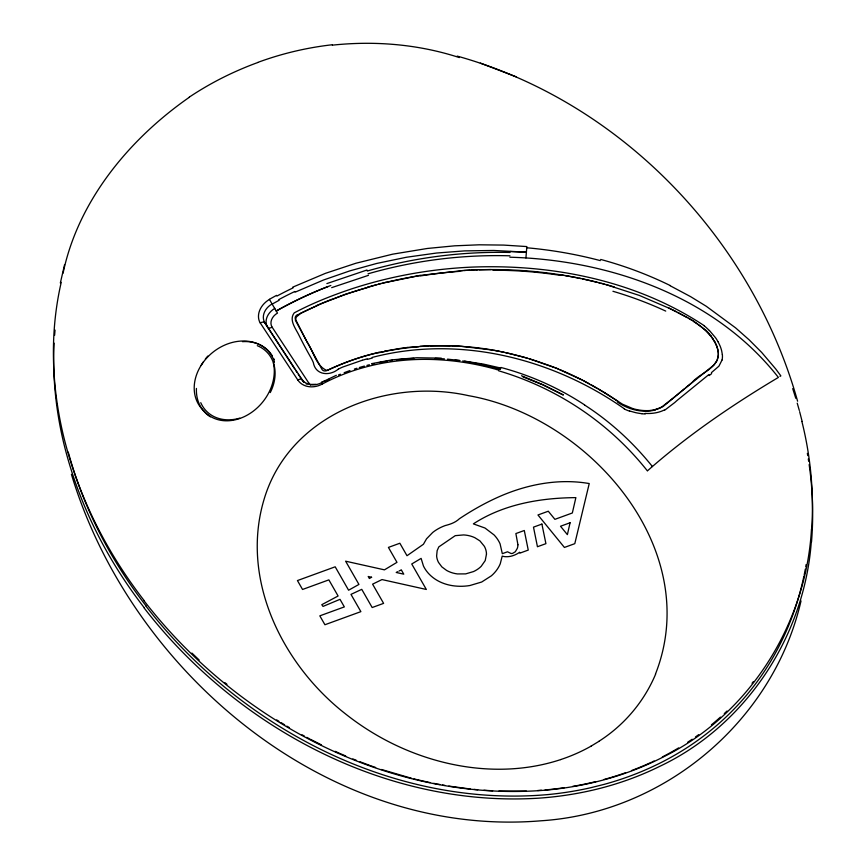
<?xml version="1.0" encoding="UTF-8"?>
<svg xmlns="http://www.w3.org/2000/svg" width="866" height="866" viewBox="0 0 866 866"><rect width="100%" height="100%" fill="white"/><g stroke="black" fill="none" stroke-linecap="round" stroke-linejoin="round"><path stroke-width="1.3" d="M54.103 343.12C52.361 376.742 55.944 410.549 63.759 443.262A643.958 505.354 -2.1 0 0 144.406 607.954M54.612 335.304L55.045 330.098M811.485 528.931C806.257 623.152 750.183 713.259 665.402 755.888A262.928 206.314 -2.1 0 1 590.666 783.124A273.266 214.432 -2.1 0 1 547.767 789.965C391.995 803.713 237.825 722.352 143.929 600.647M811.28 542.062C804.33 636.64 745.658 725.762 659.524 766.453A262.928 206.368 -2.1 0 1 590.937 790.561A274.186 215.201 -2.1 0 1 538.003 798.214C385.467 807.502 236.158 727.18 144.2 608.051M63.077 273.191C78.2 200.533 129.619 138.787 189.394 97.23M805.737 566.819L806.138 564.556M804.222 574.732L805.337 569.081M803.929 576.052C795.172 617.739 776.921 657.532 750.183 690.765A310.948 244.017 -2.1 0 1 723.565 719.321A286.7 224.987 -2.1 0 1 698.884 739.532A270.268 212.105 -2.1 0 1 658.463 763.877L652.239 766.843A260.818 204.679 -2.1 0 1 628.77 776.542A260.72 204.614 -2.1 0 1 604.23 784.347L590.385 787.8A271.285 212.895 -2.1 0 1 547.799 794.587C392.72 808.249 239.308 727.104 145.834 605.973M61.226 282.348C49.578 332.739 51.451 385.716 63.489 435.858A643.958 505.376 -2.1 0 0 144.135 600.549M60.349 282.976L64.571 264.704M801.028 600.896C773.262 721.324 664.103 812.86 541.228 820.773C328.073 838.732 131.221 672.406 71.423 474.33M722.049 359.996L718.932 366.145L711.43 372.64M655.465 674.094C704.588 549.206 589.302 416.849 468.647 395.686C387.048 377.37 288.389 414.727 263.751 500.472C240.488 579.884 282.413 664.395 344.863 713.4A267.746 264.108 -27.5 0 0 385.587 740.084C438.477 768.11 502.994 778.621 560.681 759.59M201.129 365.463L203.109 362.118M752.056 683.285L753.42 681.542M499.595 368.472C498.881 371.384 495.991 368.927 493.869 368.732C476.56 364.056 458.796 361.035 440.891 359.899C400.211 357.203 358.47 364.738 322.347 383.995A19.691 16.508 -30 0 1 297.85 380.066L260.287 322.996A3.94 2.425 -32.2 0 1 264.931 322.964L303.879 382.436M205.361 358.968L207.808 356.056M647.681 470.649C687.907 435.176 732.376 404.877 778.382 377.424C715.078 296.681 609.88 259.919 509.89 257.213M675.859 395.924L660.996 407.583A31.544 23.609 30.1 0 1 657.359 409.12M672.265 398.999L663.053 406.522L655.486 409.586M672.362 398.912L684.53 388.661M676.811 395.123L713.779 365.106L717.243 360.353L718.379 355.028A29.682 17.948 41.3 0 0 716.171 344.809M685.428 387.925L691.187 383.173M691.966 382.534C700.031 372.965 717.957 368.7 718.358 354.086A32.388 19.572 41.4 0 0 717.687 349.225L716.951 346.736M708.94 374.513L677.418 400.168A215.147 147.913 81.1 0 0 674.69 402.582L664.579 410.289M780.006 376.407L780.84 375.876L775.795 369.046L761.712 352.473L749.144 339.84L735.624 327.889L706.277 306.272L690.592 296.637L670.187 285.758M598.947 741.35L591.002 746.178M276.525 295.371L269.413 299.3L272.151 304.128L279.144 300.253M400.644 570.164L401.272 569.828L403.751 574.158L396.227 572.48L397.808 571.657M400.016 570.499L399.074 570.997M338.411 369.046C329.838 376.32 315.495 375.379 313.33 362.551A96.202 78.752 -38.8 0 0 311.381 358.459C307.04 350.957 302.981 343.304 299.116 335.553C295.923 328.788 288.605 320.095 294.234 312.864C312.561 303.111 332.176 295.393 351.921 288.779C390.696 276.102 431.225 268.893 471.97 267.107C552.54 263.946 636.413 280.681 704.22 325.692M662.349 756.927L664.384 755.888A271.318 212.928 -2.1 0 0 678.608 747.91M329.08 379.189C327.597 381.906 319.175 380.65 322.347 383.995M321.492 382.415L336.344 375.292M652.055 761.972L654.122 760.987M292.74 287.155L325.389 273.353L356.013 263.21L392.666 254.171L427.36 248.466L454.618 245.825L479.147 244.807L503.666 245.089L526.842 246.572L525.933 257.927M295.111 292.167L323.581 279.978L349.918 270.852L376.764 263.437L406.544 257.234L436.637 253.024L464.652 250.891L493.728 250.469L526.333 252.179L510.052 251.541M316.837 305.46L345.437 294.224L376.905 284.6M322.531 303.035L300.903 313.156L296.356 316.988L295.338 320.149L322.033 369.501A3.973 3.312 -26.5 0 0 326.958 370.496C343.78 362.822 361.555 356.023 379.925 352.181M323.094 302.786L331.494 299.398M338.454 374.978L340.36 374.199M326.883 283.583L366.968 270.019M331.667 287.653L368.472 275.334M344.181 372.683L349.972 370.551M354.389 369.057L356.868 368.267M362.28 360.245L342.752 367.032A56.128 49.687 -24.1 0 0 338.422 369.078M657.337 409.109L650.604 410.452M359.358 367.509L364.37 366.069M367.39 287.231L368.256 286.982M368.84 286.819L381.224 283.474M378.41 284.2L385.846 282.327M372.174 357.431C458.59 334.752 552.27 358.059 624.386 408.828M366.892 365.398L369.414 364.759M382.826 283.074L420.162 275.41M378.431 352.527L378.994 352.397M371.947 364.153L374.48 363.568M384.58 351.174L400.005 348.478A223.006 219.001 -28.7 0 1 407.886 347.407M379.579 362.497L387.264 361.122M371.774 363.633L392.266 359.823L416.762 357.745L441.303 358.145M419.826 275.453L462.585 270.582M389.83 360.721L392.406 360.343M396.466 359.823L403.599 359.087M407.886 347.439L430.142 345.761L452.009 345.794M332.36 45.151C374.913 40.626 418.559 44.274 459.326 57.567M537.645 790.528L541.38 790.225M545.115 789.922L547.615 789.716A270.257 212.094 -2.1 0 0 564.318 787.703M404.617 358.989L413.796 358.394M459.5 270.798C511.525 266.966 564.318 272.054 614.351 286.992M419.978 346.324L428.713 345.815M463.7 270.506L469.989 270.149M471.147 270.084L474.178 269.954M475.791 269.9L477.447 269.835M479.147 269.781L491.228 269.575M526.398 791.102L498.892 791.091M310.234 384.428L315.906 384.342M451.403 345.783L460.344 346.227M452.463 345.815L453.535 345.859M435.252 358.351L444.431 358.881M454.596 345.913L455.668 345.956M492.646 790.799L483.932 790.247M456.718 346.01L470.758 347.082A300.567 296.832 -35.7 0 1 491.044 349.756L499.996 351.434M447.852 359.596L451.457 359.845M461.123 346.281L493.003 350.124M645.213 414.024L641.933 413.731M455.061 360.137L459.857 360.581M447.495 359.141L459.684 360.505M470.292 788.991L448.794 786.09M474.005 789.381L477.718 789.76M464.652 361.133L483.683 364.153L500.754 368.05A3.854 0.563 -75.2 0 1 500.147 369.349M462.715 360.938L480.792 364.24L497.809 368.505M560.28 274.782L561.222 274.933M562.175 275.085L564.069 275.399M565.022 275.55L577.73 277.889M442.504 785.007L445.016 785.44M493.988 350.297L504.402 352.354M437.492 784.076L439.993 784.542M482.708 365.203L489.734 366.654M433.747 783.34L436.248 783.849M579.202 278.192L580.87 278.538M500.548 351.553L510.604 353.772M582.558 278.895L597.031 282.229M430.012 782.583L417.65 779.801M505.506 352.592L523.389 357.084M492.061 367.173L497.365 368.451M511.308 353.934L522.079 356.716M413.98 778.891L416.427 779.497M498.351 368.7L499.704 369.36M598.341 282.565L599.824 282.944M601.307 283.334L604.284 284.124M411.534 778.285L381.505 769.484M605.789 284.535L639.379 295.447L671.074 309.075M522.23 356.76L526.647 358.015M523.703 357.171L527.297 358.199M498.437 368.678L499.671 368.526M526.755 358.059L533.142 359.975M457.194 56.106C620.489 101.484 752.208 238.799 797.597 401.229M529.559 358.87L556.827 368.386L582.634 380.25M534.062 360.256L551.469 366.286M629.679 411.004L635.482 412.617A52.339 37.487 26.4 0 0 641.933 413.688M370.951 765.847L375.617 767.493M369.782 765.425L360.061 761.788M516.093 76.76L480.359 63.088M552.043 366.502L552.627 366.729M553.201 366.946L554.359 367.4M554.933 367.628L558.364 369.013M522.858 376.84L542.874 384.85L563.387 395.004L542.69 384.623L521.527 375.747M352.852 758.941L356.446 760.38M559.501 369.49L564.047 371.417A321.394 318.818 -67.1 0 1 581.487 379.676M340.998 753.95L345.707 755.986M335.142 751.342L339.818 753.442M669.007 308.08L687.182 317.443M671.875 309.476L676.205 311.652M321.438 744.879L310.353 739.25M677.645 312.377L693.72 321.199L705.238 329.827M582.374 380.12L589.475 383.876M583.771 380.834L604.555 392.634M306.78 737.356L309.162 738.622M302.039 734.79L304.388 736.078M590.688 384.547L597.345 388.304M688.481 318.168L693.698 321.21M286.895 726.152L289.201 727.505M598.644 389.061L613.02 398.089M281.19 722.709L284.611 724.777M604.923 392.872L606.016 393.554M276.676 719.906L278.939 721.302M606.384 393.781L622.513 404.216L632.949 408.644A40.193 29.087 26.6 0 0 646.35 410.625A41.741 30.256 26.8 0 0 650.615 410.473M584.528 404.985C610.368 421.569 633.198 442.623 652.401 466.547M613.832 398.62L618.01 401.488M224.954 682.679L226.946 684.292M199.169 660.022L191.927 653.083M203.986 411.307L203.38 410.679M709.416 330.487L715.717 337.967A31.706 19.333 41.3 0 1 718.011 341.767M710.531 335.586L712.999 338.985M710.672 335.77L714.753 341.843M310.602 384.948A11.745 9.797 -28.3 0 1 308.783 383.021L272.13 327.186A11.659 9.255 -28.9 0 1 277.477 313.102L272.151 304.128M303.176 381.527L298.294 374.307M295.869 370.713L297.081 372.51M294.667 368.916L264.931 322.964A15.718 12.676 -27.8 0 1 272.065 303.977M306.705 341.572C313.6 350.86 315.527 365.831 326.98 370.518A231.038 226.156 -27.4 0 1 339.937 364.748L345.253 362.627A245.803 240.683 -27.4 0 1 378.453 352.614M718.076 341.767L719.96 345.696A37.855 22.743 41.8 0 1 721.692 350.947L722.352 354.638M306.283 340.619L295.382 319.067A3.973 3.15 -25.9 0 1 297.579 314.596M792.704 388.618L795.789 398.295M274.089 361.544L274.338 362.421M797.229 403.145L799.318 410.452M799.632 411.664L802.143 421.45M257.678 62.449A336.95 327.716 68.7 0 1 332.306 44.751M257.722 62.547A335.586 325.811 60.1 0 0 239.871 69.659A337.145 327.424 62.3 0 0 189.308 97.1M801.894 421.493A564.199 442.753 -2.1 0 1 811.691 528.942M203.51 410.549A44.004 35.668 -38.6 0 1 215.818 350.08A44.004 35.668 -38.6 0 1 274.349 361.414M273.375 362.865A44.058 34.997 -50.2 0 1 251.562 412.422A44.058 34.997 -50.2 0 1 204.127 411.166M655.616 674.159A146.538 144.557 -27.5 0 1 598.915 741.296M591.013 746.189A167.365 165.092 -27.5 0 1 560.67 759.569M498.6 370.778A300.946 297.179 -23.7 0 1 647.389 470.877M297.839 380.077A3.929 2.143 -34.3 0 1 302.266 379.73A15.642 12.806 -26.7 0 0 321.622 382.685M260.244 323.029A19.788 15.566 -30.7 0 1 269.478 299.409M526.69 247.773A438.835 422.359 -27.7 0 1 600.311 260.612M276.904 296.075A362.421 356.684 -33.4 0 1 293.076 287.88M600.668 259.443A392.32 374.924 -22.8 0 1 670.284 285.574M362.291 360.288A197.231 190.163 -24.8 0 1 367.195 358.827M367.346 359.39A231.265 223.612 -25.1 0 1 372.315 358.037M629.636 411.188A33.731 25.255 27.2 0 1 624.31 408.99M664.309 409.997A41.947 30.191 26.6 0 1 645.083 413.407M709.189 375.552A223.872 123.99 -89.6 0 1 711.657 373.625M722.363 354.649A29.801 17.905 41.8 0 1 722.06 359.996M704.166 325.768A49.254 31.382 40.5 0 1 709.341 330.552M710.207 335.727A37.357 23.393 40.3 0 0 702.564 327.911A42.748 27.864 40 0 0 693.601 321.578M705.346 329.73A38.017 24.118 40.1 0 1 710.802 335.716M714.818 341.832A28.329 17.288 40.9 0 1 717.005 346.746M429.893 345.989A296.085 291.312 -30.2 0 1 450.32 345.945M379.016 352.689A196.485 192.642 -27.7 0 1 384.634 351.477M595.992 781.565A270.257 212.094 -2.1 0 1 572.61 786.404M625.566 772.753A260.72 204.614 -2.1 0 1 604.046 779.476M651.102 762.416A260.818 204.679 -2.1 0 1 631.585 770.556M698.689 734.66A271.318 212.928 -2.1 0 1 695.452 736.966M692.172 739.239A271.318 212.928 -2.1 0 1 687.723 742.205M720.447 717.091A286.689 224.987 -2.1 0 1 711.419 724.842M726.985 711.04A310.937 244.017 -2.1 0 1 724.29 713.606M146.051 605.875A641.998 503.828 -2.1 0 1 68.262 452.128M809.147 464.598A558.613 438.402 -2.1 0 1 811.496 542.073M807.35 453.362A558.613 438.402 -2.1 0 1 807.74 455.613M808.292 458.98A558.613 438.402 -2.1 0 1 808.649 461.221M367.249 271.026A467.326 454.65 -26.5 0 1 510.009 252.45M276.286 311.046A396.043 389.592 -30.2 0 1 328.019 286.559M274.803 308.393A15.631 12.254 -30.4 0 0 267.583 327.153A3.929 2.425 -32.1 0 0 272.13 327.186M276.254 310.926A392.352 391.432 -38.6 0 1 330.855 285.477M368.05 273.808A460.485 451.034 -28.8 0 1 509.955 255.806M308.772 383.032A3.929 2.143 -34.3 0 1 306.142 384.006M500.916 367.465A294.494 290.262 -59.7 0 1 584.593 404.887M278.798 299.593A356.056 352.083 -34.7 0 1 294.797 291.506M242.48 341.659A44.22 35.582 -44.2 0 1 272.314 355.904M273.84 358.751A44.22 35.582 -44.2 0 1 274.176 359.498M210.395 416.817A44.22 35.582 -44.2 0 1 196.42 388.433M257.289 345.675A42.261 34.001 -44.2 0 1 270.257 392.579M239.785 418.148A42.261 34.001 -44.2 0 1 200.76 402.69M379.99 352.473A266.966 261.662 -27.7 0 1 418.462 346.746M655.649 409.856A39.371 29.585 27.1 0 1 617.501 402.073M712.848 339.017A31.057 18.835 41.2 0 1 716.041 344.798M612.933 291.279A371.222 353.252 -4.9 0 1 665.727 311.089M492.927 270.214A434.386 426.646 -23 0 1 560.183 275.334M420.248 275.962A452.55 445.741 -25.8 0 1 459.543 271.35M385.879 282.435A445.319 439.928 -28.1 0 1 419.458 275.637M331.57 299.604A414.024 410.473 -30.8 0 1 367.455 287.469M297.698 314.834A367.271 366.047 -36.4 0 1 316.956 305.73M486.486 554.078L485.22 560.573L481.171 566.353A26.586 20.871 -2.1 0 1 473.496 571.571L465.67 573.887L457.389 573.931A26.197 20.567 -2.1 0 1 446.672 570.477L441.855 566.894L438.488 562.37A25.893 20.319 -2.1 0 1 436.626 555.94L437.146 550.657L438.802 546.901L455.256 535.653L463.635 534.928A25.623 20.113 -2.1 0 1 474.752 537.645L479.926 540.893L484.408 546.37A26.619 20.892 -2.1 0 1 486.486 554.078M517.922 544.746L517.911 545.255A17.688 13.878 -2.1 0 1 517.273 548.438L515.302 551.761L512.618 553.374A3.637 2.858 -2.1 0 1 511.027 553.482L507.508 551.783L502.312 553.677L500.061 543.772A42.596 33.428 -2.1 0 0 494.085 534.939L484.982 528.022L473.356 523.876C503.557 504.174 540.373 497.907 575.879 497.625L572.339 512.986L554.911 519.34L548.286 511.221L537.959 514.978L564.415 547.442L574.797 543.664L589.237 483.553C558.418 478.205 526.593 484.44 498.296 497.084C484.733 503.146 471.775 510.507 459.413 518.734C455.343 522.577 450.407 524.233 445.156 525.586A41.33 32.432 -2.1 0 0 432.697 532.471L426.548 538.804L423.431 544.259L406.998 555.723L399.854 543.242L388.423 547.409L396.974 562.337L384.45 569.85L345.621 561.19L358.935 584.431L348.597 590.211L335.185 566.808L297.439 580.566L302.548 589.465L328.864 579.874L338.097 596.003L321.784 604.685L323.029 606.417L340.002 599.337L344.343 606.904L319.825 615.845L324.923 624.743L360.873 611.645L350.979 594.379L361.761 589.345L372.174 607.531L383.606 603.364L372.596 584.16L382.003 579.571L426.332 589.465L411.74 563.993L421.114 558.386L423.452 566.018A42.239 33.157 -2.1 0 0 431.127 576.031C437.644 581.844 446.152 585.048 454.758 585.968A43.473 34.12 -2.1 0 0 469.902 585.524L481.68 582.017L491.412 575.793A41.958 32.93 -2.1 0 0 500.234 563.853L502.215 556.091A11.723 9.201 -2.1 0 0 505.603 556.697A15.718 12.33 -2.1 0 0 513.668 555.398A23.274 18.273 -2.1 0 0 519.654 552.248L519.838 553.147L528.249 550.083L524.287 530.501L515.876 533.564L517.922 544.746M570.077 522.761L567.382 534.647L560.518 526.247L570.077 522.761M371.59 577.243L369.371 578.51L368.212 576.496L371.59 577.243M541.899 524.082L533.488 527.145L537.45 546.738L545.916 543.653L541.899 524.082"/></g></svg>
